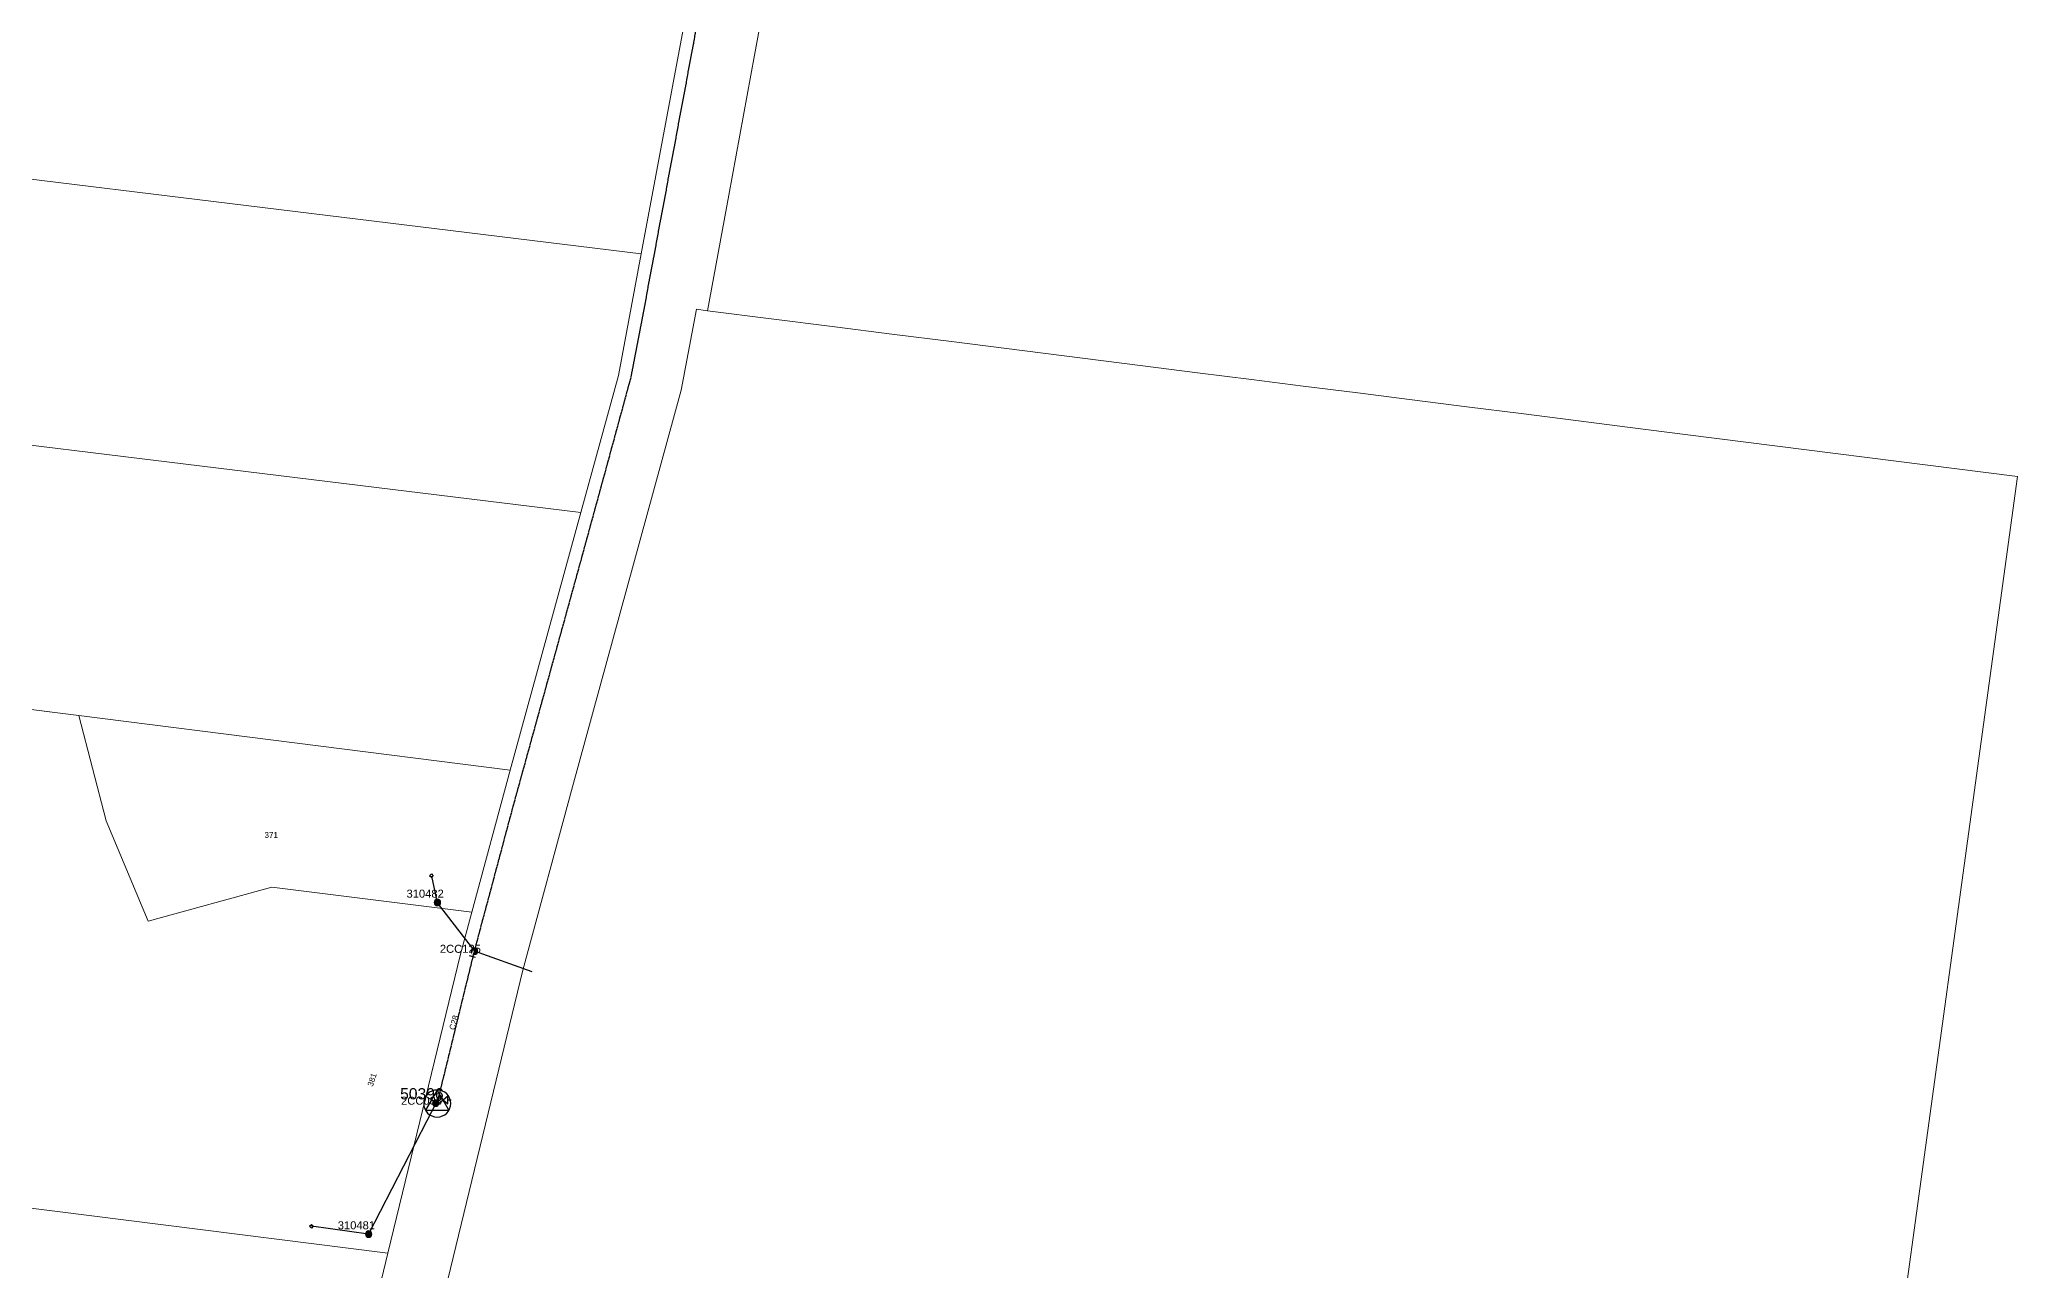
# Model space of a CAD drawing. Header units: metres. Extents: x 277863 to 282129, y 6130772 to 6135401.
# Drawn here: x 281511 to 282129, y 6133274 to 6133658 of the extents above; entities that cross this region are included whole.
import ezdxf
from ezdxf.enums import TextEntityAlignment as Align

# ---------------------------------------------------------------- set-up
doc = ezdxf.new("R2010")
doc.units = ezdxf.units.M
doc.linetypes.add('Cable Exist OH', pattern=[1, 1, 0])
doc.layers.get('0').update_dxf_attribs({"color": 6})
doc.layers.add('Cadastre Land Parcels_SP_EXT', color=9, linetype='Continuous', lineweight=5)
doc.layers.add('Cadastre Roads_SP_EXT', color=9, linetype='Continuous', lineweight=5)
for name, color, linetype in [('Equip_LV_EXT', 7, 'Continuous'), ('Mains_HV_EXT', 7, 'Continuous'), ('Mains_LV_EXT', 7, 'Continuous'), ('Services_SP_EXT', 7, 'Continuous'), ('Sub_SP_TR_HV_LV_EXT', 7, 'Continuous'), ('SupportsOH_SP_TR_HV_LV_SL_EXT', 7, 'Continuous')]:
    doc.layers.add(name, color=color, linetype=linetype)
doc.styles.add('POLE_LABEL', font='arial.ttf')
doc.styles.get("Standard").update_dxf_attribs({"font": 'arial.ttf'})

# ---------------------------------------------------------------- blocks, each defined once
blk = doc.blocks.new('SUB_POLE_EXT')
blk.add_wipeout([(0, 4.22), (0.42, 4.2), (0.83, 4.14), (1.21, 4.05), (1.62, 3.9), (1.99, 3.72), (2.35, 3.51), (2.68, 3.26), (2.99, 2.99), (3.28, 2.66), (3.52, 2.34), (3.76, 1.92), (3.9, 1.62), (4.04, 1.23), (4.18, 0.63), (4.22, 0), (4.18, -0.61), (4.06, -1.15), (3.9, -1.62), (3.58, -2.24), (3.22, -2.73), (2.97, -3.01), (2.68, -3.26), (2.36, -3.5), (2, -3.72), (1.64, -3.89), (1.25, -4.03), (0.82, -4.14), (0.42, -4.2), (0, -4.22), (-0.41, -4.2), (-0.8, -4.15), (-1.21, -4.05), (-1.62, -3.9), (-1.99, -3.73), (-2.35, -3.51), (-2.68, -3.26), (-2.96, -3.02), (-3.23, -2.72), (-3.51, -2.35), (-3.71, -2.01), (-3.91, -1.6), (-4.05, -1.21), (-4.16, -0.76), (-4.22, -0.14), (-4.21, 0.39), (-4.14, 0.83), (-4.03, 1.27), (-3.9, 1.63), (-3.71, 2.02), (-3.5, 2.37), (-3.28, 2.67), (-2.99, 2.99), (-2.68, 3.27), (-2.33, 3.52), (-1.98, 3.73), (-1.63, 3.9), (-1.2, 4.05), (-0.78, 4.15), (-0.4, 4.21)])
blk.add_line((2.16, 0.48), (2.16, 0.48, 0))
blk.add_lwpolyline([(-4.22, 0, 1), (4.22, 0, 1)], format="xyb", close=True)
blk.add_lwpolyline([(2.14, 0.52), (0, 4.22), (-3.66, -2.11), (3.66, -2.11)], close=True)
for tag, height, flags, p in [('STREET_CODE', 0.2, 9, (1.5, 0)), ('ASSET_NUM', 3.5, 8, (2, 2)), ('CONSTRUCTED_VOLTAGE', 0.2, 9, (1.5, -0.2)), ('OPERATING_VOLTAGE', 0.2, 9, (1.5, -0.6)), ('OPERATED_BY', 0.2, 9, (1.5, -0.8)), ('ORIENTATION', 0.2, 9, (1.5, -1.2)), ('OWNED_BY', 0.2, 9, (1.5, -1.4)), ('SECONDARY_VOLTAGE', 0.2, 9, (1.5, -1.6)), ('STATE', 0.2, 9, (1.5, -1.8)), ('SUBSTATION_TYPE', 0.2, 9, (1.5, -2)), ('STREETNAME', 0.2, 9, (1.5, -2.8)), ('SUBURB', 0.2, 9, (1.5, -3)), ('Z', 0.2, 1, (1.5, -3.4)), ('NO_PHASES', 0.2, 9, (1.5, -0.4)), ('MAINTAINED_BY', 0.2, 9, (1.5, -1)), ('USAGE', 0.2, 9, (1.5, -2.2)), ('LEGEND', 0.2, 9, (1.5, -2.4)), ('LOCATION', 0.2, 9, (1.5, -2.6)), ('NOTES', 0.2, 9, (1.5, -3.2))]:
    blk.add_attdef(tag, text='', height=height, dxfattribs=dict(flags=flags)).set_placement(p, align=Align.MIDDLE_LEFT)
blk = doc.blocks.new('LV_OH_LINKS_DISTFUSE_EXT')
for p, q in [((0, 0), (0.96, 0)), ((3.84, 0), (4.8, 0))]:
    blk.add_line(p, q)
blk.add_lwpolyline([(3.84, -1.2), (3.84, 1.2), (0.96, -1.2), (0.96, 1.2)], close=True)
at = {"flags": 9}
for tag, p in [('ACTUAL_STATUS', (0, 0)), ('CONSTRUCTED_VOLTAGE', (0, -0.2)), ('OPERATING_VOLTAGE', (0, -0.6)), ('ORIENTATION', (0, -0.8)), ('OWNED_BY', (0, -1)), ('STATE', (0, -1.2)), ('SWITCH_TYPE', (0, -1.4)), ('NO_PHASES', (0, -0.4)), ('USAGE', (0, -1.6)), ('NOTES', (0, -1.8))]:
    blk.add_attdef(tag, text='', height=0.2, dxfattribs=at).set_placement(p, align=Align.MIDDLE_LEFT)
at = {"flags": 1}
blk.add_attdef('Z', (0, 0), '', height=0.2, dxfattribs=at)
blk = doc.blocks.new('CCP_EXT')
blk.add_wipeout([(0, 0.57), (0.57, 0), (0, -0.57), (-0.57, 0)])
blk.add_lwpolyline([(-0.57, 0), (0, 0.57), (0.57, 0), (0, -0.57), (-0.57, 0)])
at = {"flags": 1}
blk.add_attdef('Z', (0, 0), '', height=0.2, dxfattribs=at)
at = {"flags": 9}
for tag, p in [('CCP_TYPE', (0, 0)), ('CONSTRUCTED_VOLTAGE', (0, -0.2)), ('OPERATING_VOLTAGE', (0, -0.6)), ('ORIENTATION', (0, -0.8)), ('OWNED_BY', (0, -1)), ('STATE', (0, -1.8)), ('NO_PHASES', (0, -0.4)), ('USAGE', (0, -1.2)), ('LEGEND', (0, -1.4)), ('LIFE_SUPPORT', (0, -1.6)), ('NOTES', (0, -2))]:
    blk.add_attdef(tag, text='', height=0.2, dxfattribs=at).set_placement(p, align=Align.MIDDLE_LEFT)
blk = doc.blocks.new('POLE_EXT')
blk.add_hatch(color=256).paths.add_polyline_path([(-1, 0, 1), (1, 0, 1)])
blk.add_lwpolyline([(-1, 0, 1), (1, 0, 1)], format="xyb", close=True)
for tag, height, flags, p in [('pNumber', 2.5, 8, (-17.84, 2.07)), ('OWNED_BY', 0.2, 9, (1.35, -0.4)), ('SPECIAL_USE', 0.2, 9, (1.35, -0.8)), ('STATE', 0.2, 9, (1.35, -1)), ('cLV', 0.2, 9, (1.35, -1.4)), ('hDepth', 0.2, 9, (1.35, -1.6)), ('hDia', 0.2, 9, (1.35, -1.8)), ('cHV', 0.2, 9, (1.35, -2)), ('cLinedev', 0.2, 9, (1.35, -3.4)), ('pExisting', 0.2, 9, (1.35, -3.8)), ('pFooting', 0.2, 9, (1.35, -4.4)), ('pNew', 0.2, 9, (1.35, -4.6)), ('pRelocate', 0.2, 9, (1.35, -5)), ('pRemove', 0.2, 9, (1.35, -5.2)), ('pReplace', 0.2, 9, (1.35, -5.4)), ('pStay', 0.2, 9, (1.35, -5.6)), ('pType', 0.2, 9, (1.35, -5.8)), ('cspan', 0.2, 9, (1.35, -6)), ('STREETNAME', 0.2, 9, (1.35, -6.2)), ('PARENT', 0.2, 9, (1.35, -0.6)), ('USAGE', 0.2, 9, (1.35, -1.2)), ('LBRACKET', 0.2, 9, (1.35, -2.2)), ('LExisting', 0.2, 9, (1.35, -2.4)), ('LANTNUMBER', 0.2, 9, (1.35, -2.6)), ('LOther', 0.2, 9, (1.35, -2.8)), ('LRemove', 0.2, 9, (1.35, -3)), ('LEGEND', 0.2, 9, (1.35, -3.2)), ('LOCATION', 0.2, 9, (1.35, -3.6)), ('PFNUMBER', 0.2, 9, (1.35, -4)), ('NEWPFNUMBER', 0.2, 9, (1.35, -4.2)), ('SUBURB', 0.2, 9, (1.35, -6.4)), ('OPERATED_BY', 0.2, 9, (1.36, -7.01)), ('NOTES', 0.2, 9, (1.35, -6.6)), ('MAINTAINED_BY', 0.2, 9, (1.36, -6.81))]:
    blk.add_attdef(tag, text='', height=height, dxfattribs=dict(flags=flags)).set_placement(p, align=Align.MIDDLE_LEFT)
at = {"style": 'POLE_LABEL'}
for tag, height, flags, p in [('STRUCTURE_PLANT_NUMBER', 0.2, 9, (1.35, 0.03)), ('ASSET_NUM', 2.5, 8, (2, 2)), ('STREET_CODE', 0.2, 9, (1.35, -0.2))]:
    blk.add_attdef(tag, text='', height=height, dxfattribs=dict(at, flags=flags)).set_placement(p, align=Align.MIDDLE_LEFT)
at = {"flags": 1}
blk.add_attdef('Z', (1.35, -7.33), '', height=0.2, dxfattribs=at)
blk = doc.blocks.new('End Shackle_EXT')
blk.add_wipeout([(0, 0.25), (1.81, 0.25), (1.82, -0.25), (0, -0.25)])
blk.add_line((1.81, -1), (1.81, 1))
at = {"flags": 1}
blk.add_attdef('Z', (0, 0), '', height=0.2, dxfattribs=at)
at = {"flags": 9}
for tag, p in [('CONNECTOR_TYPE', (0, 0)), ('CONSTRUCTED_VOLTAGE', (0, -0.2)), ('OPERATING_VOLTAGE', (0, -0.6)), ('ORIENTATION', (0, -0.8)), ('OWNED_BY', (0, -1)), ('STATE', (0, -1.2)), ('NO_PHASES', (0, -0.4)), ('USAGE', (0, -1.4)), ('NOTES', (0, -1.6))]:
    blk.add_attdef(tag, text='', height=0.2, dxfattribs=at).set_placement(p, align=Align.MIDDLE_LEFT)

msp = doc.modelspace()

# ---------------------------------------------------------------- linework, layer by layer
at = {"layer": 'Cadastre Land Parcels_SP_EXT', "linetype": 'Continuous'}
for points in [[(281712.75, 6133666.66), (281377.91, 6133708.19), (281372.22, 6133662.99), (281368.32, 6133631.99), (281698.68, 6133591.56), (281712.75, 6133666.66)], [(281698.68, 6133591.56), (281368.32, 6133631.99), (281366.12, 6133614.59), (281360.03, 6133566.19), (281358.01, 6133550.14), (281679.83, 6133510.75), (281691.55, 6133553.53), (281698.68, 6133591.56)], [(281679.83, 6133510.75), (281358.01, 6133550.14), (281353.92, 6133517.8), (281350.87, 6133493.58), (281347.83, 6133469.4), (281522.92, 6133447.34), (281657.78, 6133430.35), (281679.83, 6133510.75)], [(281657.78, 6133430.35), (281522.92, 6133447.34), (281531.52, 6133414.47), (281544.67, 6133383.14), (281583.23, 6133393.82), (281645.75, 6133385.94), (281657.78, 6133430.35)], [(281619.55, 6133279.51), (281422.02, 6133304.39), (281329.63, 6133316.03), (281309.42, 6133318.57), (281232.77, 6133328.23), (281231.2, 6133328.43), (281207.81, 6133331.38), (281134.68, 6133340.59), (281123.88, 6133341.95), (281130.16, 6133257.27), (281206.56, 6133247.65), (281231.52, 6133244.5), (281599.88, 6133198.09), (281619.55, 6133279.51)]]:
    msp.add_lwpolyline(points, close=True, dxfattribs=at)
at = {"layer": 'Services_SP_EXT'}
msp.add_lwpolyline([(281664.64, 6133367.29), (281646.58, 6133373.77)], dxfattribs=at)

# ---------------------------------------------------------------- block references
at = {"layer": 'Sub_SP_TR_HV_LV_EXT'}
ref = msp.add_blockref('SUB_POLE_EXT', (281634.94, 6133326.2), dxfattribs=at)
ref.add_attrib('ASSET_NUM', '50396', dxfattribs={"layer": '0', "height": 3.5}).set_placement((281636.94, 6133326.45), align=Align.BOTTOM_RIGHT)
at = {"layer": 'SupportsOH_SP_TR_HV_LV_SL_EXT'}
ref = msp.add_blockref('POLE_EXT', (281635, 6133389), dxfattribs=at)
ref.add_attrib('ASSET_NUM', '310482', dxfattribs={"layer": '0', "height": 2.5, "style": 'POLE_LABEL'}).set_placement((281637, 6133389.75), align=Align.BOTTOM_RIGHT)
ref = msp.add_blockref('POLE_EXT', (281646.58, 6133373.77), dxfattribs=at)
ref.add_attrib('ASSET_NUM', '2CC125', dxfattribs={"layer": '0', "height": 2.5, "style": 'POLE_LABEL'}).set_placement((281648.58, 6133374.52), align=Align.MIDDLE_RIGHT)
ref = msp.add_blockref('POLE_EXT', (281613.51, 6133285.42), dxfattribs=at)
ref.add_attrib('ASSET_NUM', '310481', dxfattribs={"layer": '0', "height": 2.5, "style": 'POLE_LABEL'}).set_placement((281615.51, 6133286.17), align=Align.BOTTOM_RIGHT)

# ---------------------------------------------------------------- texts
at = {"layer": 'Cadastre Land Parcels_SP_EXT'}
msp.add_text('371', height=1.8, dxfattribs=at).set_placement((281580.98, 6133409.18))
msp.add_text('381', height=1.8, rotation=71.96597, dxfattribs=at).set_placement((281614.79, 6133331.36))
at = {"layer": 'Mains_LV_EXT'}
msp.add_text('C28', height=1.8, rotation=74.23127, dxfattribs=at).set_placement((281640.37, 6133349.03))

# ---------------------------------------------------------------- next in the draw order: linework, layer by layer
at = {"layer": 'Cadastre Land Parcels_SP_EXT', "linetype": 'Continuous'}
msp.add_lwpolyline([(282073.73, 6133121.16), (282128.7, 6133522.06), (282024.84, 6133535.19), (282007.7, 6133537.36), (281990.67, 6133539.51), (281973.65, 6133541.66), (281956.63, 6133543.81), (281939.6, 6133545.97), (281922.58, 6133548.12), (281905.56, 6133550.27), (281889.42, 6133552.31), (281872.46, 6133554.45), (281854.58, 6133556.72), (281812.84, 6133561.99), (281795.68, 6133564.16), (281776.99, 6133566.52), (281759.14, 6133568.78), (281739.27, 6133571.29), (281719.44, 6133573.8), (281715.91, 6133574.26), (281711.18, 6133549.01), (281677.19, 6133425.06), (281661.69, 6133367.85), (281606.47, 6133140.32)], dxfattribs=at)
msp.add_lwpolyline([(281531.52, 6133414.47), (281522.92, 6133447.34), (281368.01, 6133466.85), (281398.45, 6133356.1), (281422.02, 6133304.39), (281619.55, 6133279.51), (281642.21, 6133372.87), (281645.75, 6133385.94), (281583.23, 6133393.82), (281544.67, 6133383.14), (281531.52, 6133414.47)], close=True, dxfattribs=at)

# ---------------------------------------------------------------- next in the draw order: block references
at = {"layer": 'Equip_LV_EXT'}
msp.add_blockref('LV_OH_LINKS_DISTFUSE_EXT', (281634.45, 6133327.33), dxfattribs=at)
at = {"layer": 'SupportsOH_SP_TR_HV_LV_SL_EXT'}
ref = msp.add_blockref('POLE_EXT', (281634.45, 6133326.33), dxfattribs=at)
ref.add_attrib('ASSET_NUM', '2CC088', dxfattribs={"layer": '0', "height": 2.5, "style": 'POLE_LABEL'}).set_placement((281636.45, 6133327.08), align=Align.MIDDLE_RIGHT)

# ---------------------------------------------------------------- next in the draw order: block references
at = {"layer": 'Services_SP_EXT'}
msp.add_blockref('CCP_EXT', (281633.14, 6133397.32), dxfattribs=at)
at = {"layer": 'Services_SP_EXT', "rotation": 180.0000000000001}
msp.add_blockref('CCP_EXT', (281595.64, 6133287.85), dxfattribs=at)

# ---------------------------------------------------------------- next in the draw order: linework, layer by layer
at = {"layer": 'Cadastre Roads_SP_EXT', "linetype": 'Continuous'}
for points in [[(281606.47, 6133140.32), (281661.69, 6133367.85), (281677.19, 6133425.06), (281711.18, 6133549.01), (281715.91, 6133574.26), (281719.44, 6133573.8), (281726.08, 6133609.91), (281726.08, 6133609.91), (281730.68, 6133634.89), (281734.12, 6133653.57), (281737.56, 6133672.26)], [(281712.75, 6133666.66), (281698.68, 6133591.56), (281691.55, 6133553.53), (281679.83, 6133510.75), (281657.78, 6133430.35), (281645.75, 6133385.94), (281642.21, 6133372.87), (281619.55, 6133279.51), (281599.88, 6133198.09)]]:
    msp.add_lwpolyline(points, dxfattribs=at)
at = {"layer": 'Services_SP_EXT'}
for points in [[(281633.18, 6133397.19), (281634.95, 6133388.9), (281646.58, 6133373.77)], [(281635.37, 6133327.87), (281613.51, 6133285.42), (281595.64, 6133287.85)]]:
    msp.add_lwpolyline(points, dxfattribs=at)

# ---------------------------------------------------------------- next in the draw order: block references
at = {"layer": 'Mains_LV_EXT', "rotation": 254.1584158582078}
msp.add_blockref('End Shackle_EXT', (281646.34, 6133373.93), dxfattribs=at)

# ---------------------------------------------------------------- next in the draw order: linework, layer by layer
at = {"layer": 'Mains_HV_EXT', "linetype": 'Cable Exist OH'}
msp.add_lwpolyline([(281634.94, 6133326.2), (281646.58, 6133373.77), (281658.7, 6133419.06), (281679.98, 6133496.17), (281686.26, 6133519.08), (281695.56, 6133553.19), (281700.1, 6133577), (281715.08, 6133657.36), (281720.72, 6133687.47), (281725.94, 6133715.33), (281731.45, 6133744.76), (281738.38, 6133781.75), (281750.28, 6133845.88)], dxfattribs=at)
at = {"layer": 'Mains_LV_EXT', "linetype": 'Cable Exist OH'}
msp.add_lwpolyline([(281634.94, 6133326.2), (281646.58, 6133373.77)], dxfattribs=at)

doc.saveas('drawing.dxf')
